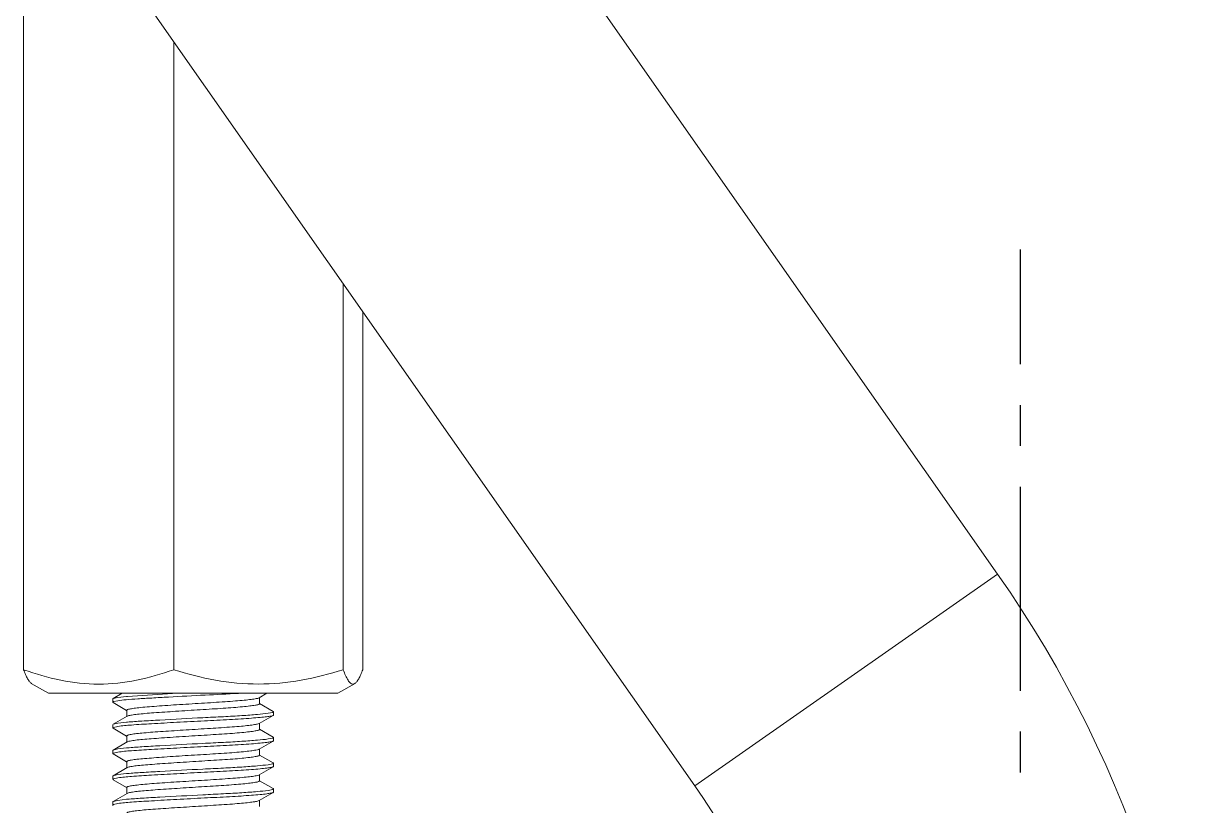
# Model space of a CAD drawing. Header units: millimetres. Extents: x 1991 to 2585, y -545 to -125.
# Drawn here: x 2371.98 to 2408.75, y -457.17 to -432.84 of the extents above; entities that cross this region are included whole.
import ezdxf

# ---------------------------------------------------------------- set-up
doc = ezdxf.new("R2010")
doc.units = ezdxf.units.MM
doc.header["$LTSCALE"] = 0.1
doc.linetypes.add('CENTERX2', pattern=[101.6, 63.5, -12.7, 12.7, -12.7])
doc.layers.get('0').update_dxf_attribs({"lineweight": 13})
doc.layers.add('CENTER', color=1, linetype='CENTERX2')

msp = doc.modelspace()

# ---------------------------------------------------------------- linework, layer by layer
at = {"color": 7, "linetype": 'Continuous'}
for p, q in [((2402.285, -449.972), (2383.136, -422.624)), ((2371.975, -452.949), (2371.975, -428.42)), ((2392.865, -456.568), (2373.716, -429.22)), ((2376.645, -452.949), (2376.645, -433.403)), ((2381.92, -452.949), (2381.92, -440.937)), ((2382.526, -452.949), (2382.526, -441.802)), ((2402.285, -449.972), (2392.865, -456.568)), ((2372.75, -453.684), (2372.213, -453.374)), ((2381.75, -453.684), (2382.288, -453.374)), ((2382.278, -453.379), (2382.223, -453.396)), ((2381.75, -453.684), (2372.751, -453.684)), ((2375.045, -453.684), (2374.76, -453.849)), ((2375.178, -453.783), (2374.903, -453.815)), ((2376.768, -453.684), (2375.205, -453.78)), ((2379.307, -453.823), (2379.546, -453.684)), ((2374.76, -453.849), (2374.75, -453.86)), ((2374.75, -453.86), (2374.75, -453.96)), ((2374.759, -453.971), (2374.75, -453.96)), ((2374.75, -453.961), (2374.768, -453.946)), ((2374.759, -453.971), (2375.181, -454.215)), ((2374.903, -453.815), (2374.76, -453.849)), ((2374.768, -453.946), (2374.774, -453.943)), ((2374.774, -453.943), (2374.903, -453.915)), ((2379.307, -453.823), (2379.301, -453.826)), ((2379.317, -454.011), (2379.317, -453.823)), ((2379.741, -454.249), (2379.317, -454.004)), ((2375.196, -454.397), (2374.76, -454.649)), ((2375.184, -454.211), (2375.184, -454.411)), ((2375.224, -454.385), (2375.196, -454.397)), ((2379.307, -454.623), (2379.742, -454.371)), ((2379.726, -454.278), (2379.583, -454.305)), ((2379.75, -454.261), (2379.729, -454.277)), ((2379.741, -454.249), (2379.75, -454.26)), ((2379.742, -454.371), (2379.75, -454.36)), ((2379.75, -454.26), (2379.75, -454.36)), ((2374.76, -454.649), (2374.75, -454.66)), ((2374.75, -454.66), (2374.75, -454.76)), ((2374.75, -454.761), (2374.768, -454.746)), ((2374.759, -454.771), (2374.75, -454.76)), ((2374.759, -454.771), (2375.181, -455.015)), ((2374.903, -454.615), (2374.76, -454.649)), ((2374.768, -454.746), (2374.774, -454.743)), ((2374.774, -454.743), (2374.903, -454.715)), ((2375.178, -454.583), (2374.903, -454.615)), ((2379.307, -454.622), (2379.272, -454.635)), ((2379.317, -454.811), (2379.317, -454.623)), ((2379.741, -455.049), (2379.317, -454.804)), ((2375.196, -455.197), (2374.76, -455.449)), ((2375.184, -455.011), (2375.184, -455.211)), ((2375.202, -455.193), (2375.196, -455.197)), ((2379.307, -455.423), (2379.742, -455.171)), ((2379.726, -455.078), (2379.583, -455.105)), ((2379.75, -455.061), (2379.728, -455.077)), ((2379.741, -455.049), (2379.75, -455.06)), ((2379.742, -455.171), (2379.75, -455.16)), ((2379.75, -455.06), (2379.75, -455.16)), ((2374.76, -455.449), (2374.75, -455.46)), ((2374.75, -455.46), (2374.75, -455.56)), ((2374.759, -455.571), (2374.75, -455.56)), ((2374.75, -455.561), (2374.768, -455.546)), ((2374.759, -455.571), (2375.181, -455.815)), ((2374.903, -455.415), (2374.76, -455.449)), ((2374.768, -455.546), (2374.774, -455.543)), ((2374.774, -455.543), (2374.903, -455.515)), ((2375.178, -455.383), (2374.903, -455.415)), ((2379.307, -455.423), (2379.294, -455.429)), ((2379.317, -455.611), (2379.317, -455.423)), ((2379.741, -455.849), (2379.317, -455.604)), ((2375.196, -455.997), (2374.76, -456.249)), ((2375.184, -455.811), (2375.184, -456.011)), ((2375.209, -455.991), (2375.196, -455.997)), ((2379.307, -456.223), (2379.742, -455.971)), ((2379.726, -455.878), (2379.582, -455.905)), ((2379.75, -455.861), (2379.729, -455.877)), ((2379.741, -455.849), (2379.75, -455.86)), ((2379.742, -455.971), (2379.75, -455.96)), ((2379.75, -455.86), (2379.75, -455.96)), ((2374.76, -456.249), (2374.75, -456.26)), ((2374.75, -456.26), (2374.75, -456.36)), ((2374.759, -456.371), (2374.75, -456.36)), ((2374.751, -456.361), (2374.768, -456.346)), ((2374.759, -456.371), (2375.181, -456.615)), ((2374.903, -456.215), (2374.76, -456.249)), ((2374.768, -456.346), (2374.774, -456.343)), ((2374.774, -456.343), (2374.903, -456.315)), ((2375.178, -456.183), (2374.903, -456.215)), ((2379.307, -456.223), (2379.301, -456.226)), ((2379.317, -456.411), (2379.317, -456.223)), ((2375.184, -456.611), (2375.184, -456.811)), ((2379.741, -456.649), (2379.317, -456.404)), ((2379.726, -456.678), (2379.583, -456.705)), ((2379.75, -456.661), (2379.729, -456.677)), ((2379.741, -456.649), (2379.75, -456.66)), ((2379.75, -456.66), (2379.75, -456.76)), ((2374.76, -457.049), (2374.75, -457.06)), ((2374.75, -457.06), (2374.75, -457.16)), ((2375.196, -456.797), (2374.76, -457.049)), ((2374.903, -457.015), (2374.76, -457.049)), ((2374.774, -457.143), (2374.903, -457.115)), ((2375.178, -456.983), (2374.903, -457.015)), ((2375.241, -456.78), (2375.196, -456.797)), ((2379.307, -457.022), (2379.275, -457.034)), ((2379.307, -457.023), (2379.742, -456.771)), ((2379.317, -457.211), (2379.317, -457.023)), ((2379.742, -456.771), (2379.75, -456.76)), ((2374.759, -457.171), (2374.75, -457.16)), ((2374.75, -457.161), (2374.768, -457.146)), ((2374.768, -457.146), (2374.774, -457.143))]:
    msp.add_line(p, q, dxfattribs=at)
for centre, radius, start, end in [((2373, -470.477), 35.75, 0, 35), ((2376.032, -462.995), 9.252, 95.126, 95.2945), ((2379.677, -454.13), 0.156, 288.4882, 289.5373), ((2376.034, -463.823), 9.279, 95.1219, 95.2896), ((2379.676, -454.93), 0.156, 288.664, 289.7113), ((2376.02, -464.461), 9.118, 95.1258, 95.2965), ((2379.678, -455.736), 0.15, 288.6504, 289.7295), ((2376.031, -465.382), 9.239, 95.1266, 95.2953), ((2379.677, -456.532), 0.153, 288.4822, 289.5456), ((2373, -470.477), 24.25, 0, 35), ((2376.032, -466.212), 9.269, 95.1181, 95.286)]:
    msp.add_arc(centre, radius, start, end, dxfattribs=at)
for points, knots in [([(2371.975, -452.949), (2371.994, -453.001), (2372.031, -453.096), (2372.091, -453.223), (2372.151, -453.318), (2372.198, -453.365), (2372.223, -453.379)], [0, 0, 0, 0, 0.32978, 0.609298, 0.832507, 1, 1, 1, 1]), ([(2376.645, -452.949), (2376.268, -453.083), (2375.502, -453.309), (2374.31, -453.439), (2373.118, -453.309), (2372.352, -453.083), (2371.975, -452.949)], [0, 0, 0, 0, 0.251436, 0.499999, 0.748559, 1, 1, 1, 1]), ([(2381.92, -452.949), (2381.493, -453.084), (2380.624, -453.31), (2379.282, -453.438), (2377.94, -453.31), (2377.072, -453.084), (2376.645, -452.949)], [0, 0, 0, 0, 0.25057, 0.5, 0.749428, 1, 1, 1, 1]), ([(2382.223, -453.396), (2382.195, -453.396), (2382.151, -453.373), (2382.105, -453.325), (2382.05, -453.25), (2381.987, -453.123), (2381.943, -453.011), (2381.92, -452.949)], [0, 0, 0, 0, 0.147776, 0.243742, 0.358359, 0.644558, 1, 1, 1, 1]), ([(2382.526, -452.949), (2382.507, -453.001), (2382.47, -453.096), (2382.41, -453.223), (2382.35, -453.318), (2382.303, -453.365), (2382.278, -453.379)], [0, 0, 0, 0, 0.329641, 0.609147, 0.832501, 1, 1, 1, 1]), ([(2374.903, -453.915), (2374.989, -453.901), (2375.196, -453.88), (2375.55, -453.853), (2375.99, -453.828), (2376.691, -453.788), (2377.589, -453.74), (2378.314, -453.706), (2378.657, -453.685)], [0, 0, 0, 0, 0.069689, 0.166047, 0.282767, 0.421342, 0.725854, 1, 1, 1, 1]), ([(2379.301, -453.826), (2379.274, -453.839), (2379.192, -453.855), (2379.039, -453.878), (2378.822, -453.9), (2378.55, -453.923), (2378.232, -453.947), (2377.879, -453.971), (2377.504, -453.994), (2377.12, -454.017), (2376.741, -454.041), (2376.379, -454.064), (2376.049, -454.088), (2375.761, -454.111), (2375.525, -454.134), (2375.366, -454.155), (2375.271, -454.171), (2375.225, -454.183), (2375.198, -454.193), (2375.184, -454.204), (2375.184, -454.209)], [0, 0, 0, 0, 0.021504, 0.059311, 0.112425, 0.17919, 0.257049, 0.343337, 0.435104, 0.529037, 0.621808, 0.710222, 0.79119, 0.8617, 0.919424, 0.962455, 0.977905, 0.989174, 0.996355, 1, 1, 1, 1]), ([(2379.317, -454.011), (2379.317, -454.015), (2379.305, -454.026), (2379.262, -454.039), (2379.163, -454.059), (2378.998, -454.081), (2378.77, -454.105), (2378.491, -454.129), (2378.176, -454.152), (2377.833, -454.172), (2377.34, -454.202), (2376.735, -454.241), (2376.16, -454.281), (2375.763, -454.31), (2375.534, -454.332), (2375.358, -454.355), (2375.261, -454.373), (2375.224, -454.385)], [0, 0, 0, 0, 0.003334, 0.00983, 0.034348, 0.075289, 0.131714, 0.201035, 0.279204, 0.362138, 0.451558, 0.638275, 0.804105, 0.871097, 0.928226, 0.972087, 1, 1, 1, 1]), ([(2374.903, -454.715), (2375.044, -454.693), (2375.393, -454.663), (2376.007, -454.627), (2376.764, -454.584), (2377.575, -454.541), (2378.241, -454.509), (2378.729, -454.481), (2379.046, -454.459), (2379.312, -454.436), (2379.516, -454.416), (2379.651, -454.394), (2379.722, -454.383), (2379.742, -454.371)], [0, 0, 0, 0, 0.088287, 0.216635, 0.380138, 0.556672, 0.718436, 0.792412, 0.858909, 0.914641, 0.957264, 0.985598, 1, 1, 1, 1]), ([(2379.583, -454.305), (2379.473, -454.32), (2379.202, -454.347), (2378.739, -454.381), (2378.172, -454.412), (2377.32, -454.454), (2376.474, -454.5), (2375.691, -454.545), (2375.354, -454.567), (2375.205, -454.58)], [0, 0, 0, 0, 0.075629, 0.186019, 0.317934, 0.463383, 0.769349, 0.897459, 1, 1, 1, 1]), ([(2379.272, -454.635), (2379.236, -454.646), (2379.14, -454.663), (2378.965, -454.686), (2378.734, -454.709), (2378.334, -454.741), (2377.762, -454.777), (2377.162, -454.815), (2376.67, -454.847), (2376.323, -454.869), (2376.007, -454.891), (2375.732, -454.913), (2375.508, -454.935), (2375.356, -454.956), (2375.267, -454.973), (2375.223, -454.985), (2375.197, -454.994), (2375.184, -455.005), (2375.184, -455.01)], [0, 0, 0, 0, 0.027837, 0.071079, 0.128183, 0.19748, 0.363048, 0.545968, 0.636362, 0.721893, 0.799821, 0.867599, 0.922824, 0.963912, 0.978774, 0.989673, 0.996569, 1, 1, 1, 1]), ([(2379.317, -454.811), (2379.317, -454.815), (2379.304, -454.826), (2379.259, -454.84), (2379.156, -454.86), (2378.984, -454.883), (2378.747, -454.908), (2378.458, -454.932), (2378.132, -454.955), (2377.777, -454.976), (2377.273, -455.007), (2376.765, -455.04), (2376.279, -455.073), (2375.964, -455.095), (2375.694, -455.116), (2375.474, -455.138), (2375.316, -455.163), (2375.23, -455.18), (2375.202, -455.193)], [0, 0, 0, 0, 0.003458, 0.010203, 0.035625, 0.078171, 0.13659, 0.208062, 0.288188, 0.373362, 0.465169, 0.654338, 0.741585, 0.817898, 0.883414, 0.937828, 0.977451, 1, 1, 1, 1]), ([(2374.903, -455.515), (2375.044, -455.493), (2375.393, -455.463), (2376.007, -455.427), (2376.764, -455.384), (2377.575, -455.341), (2378.241, -455.309), (2378.729, -455.281), (2379.046, -455.258), (2379.312, -455.236), (2379.516, -455.215), (2379.644, -455.197), (2379.711, -455.183), (2379.734, -455.175), (2379.742, -455.171)], [0, 0, 0, 0, 0.088292, 0.216609, 0.380111, 0.556653, 0.718395, 0.792365, 0.858866, 0.914573, 0.957218, 0.985534, 0.994379, 1, 1, 1, 1]), ([(2379.583, -455.105), (2379.473, -455.121), (2379.202, -455.147), (2378.739, -455.181), (2378.172, -455.212), (2377.32, -455.254), (2376.474, -455.3), (2375.691, -455.345), (2375.354, -455.367), (2375.205, -455.38)], [0, 0, 0, 0, 0.075669, 0.185988, 0.317967, 0.463383, 0.769331, 0.897427, 1, 1, 1, 1]), ([(2379.294, -455.429), (2379.265, -455.44), (2379.179, -455.456), (2379.02, -455.479), (2378.799, -455.502), (2378.525, -455.527), (2378.205, -455.55), (2377.725, -455.58), (2377.224, -455.609), (2376.722, -455.642), (2376.364, -455.667), (2376.038, -455.69), (2375.753, -455.712), (2375.521, -455.734), (2375.363, -455.754), (2375.27, -455.771), (2375.225, -455.784), (2375.197, -455.794), (2375.184, -455.805), (2375.184, -455.81)], [0, 0, 0, 0, 0.023043, 0.062292, 0.11668, 0.184081, 0.262254, 0.3486, 0.533426, 0.625597, 0.713312, 0.793375, 0.863109, 0.920216, 0.962566, 0.977832, 0.98907, 0.996303, 1, 1, 1, 1]), ([(2379.317, -455.611), (2379.317, -455.615), (2379.305, -455.626), (2379.26, -455.64), (2379.158, -455.66), (2378.989, -455.682), (2378.755, -455.707), (2378.469, -455.731), (2378.147, -455.754), (2377.796, -455.774), (2377.296, -455.805), (2376.791, -455.838), (2376.306, -455.871), (2375.99, -455.893), (2375.717, -455.914), (2375.494, -455.936), (2375.329, -455.96), (2375.24, -455.978), (2375.209, -455.991)], [0, 0, 0, 0, 0.00345, 0.010079, 0.035231, 0.077162, 0.134923, 0.205639, 0.285075, 0.369422, 0.460377, 0.648786, 0.736164, 0.813163, 0.87906, 0.934492, 0.975641, 1, 1, 1, 1]), ([(2374.903, -456.315), (2375.044, -456.293), (2375.393, -456.263), (2376.007, -456.227), (2376.764, -456.184), (2377.575, -456.141), (2378.241, -456.109), (2378.729, -456.081), (2379.046, -456.058), (2379.312, -456.036), (2379.516, -456.015), (2379.644, -455.997), (2379.711, -455.982), (2379.734, -455.975), (2379.742, -455.971)], [0, 0, 0, 0, 0.088276, 0.216597, 0.380105, 0.556654, 0.718365, 0.792384, 0.858876, 0.914571, 0.957226, 0.985532, 0.994403, 1, 1, 1, 1]), ([(2379.582, -455.905), (2379.473, -455.92), (2379.202, -455.947), (2378.738, -455.981), (2378.172, -456.012), (2377.32, -456.053), (2376.474, -456.1), (2375.691, -456.145), (2375.354, -456.167), (2375.205, -456.18)], [0, 0, 0, 0, 0.075645, 0.186012, 0.318096, 0.463373, 0.769423, 0.897627, 1, 1, 1, 1]), ([(2379.301, -456.226), (2379.274, -456.239), (2379.193, -456.255), (2379.04, -456.278), (2378.823, -456.3), (2378.551, -456.323), (2378.233, -456.347), (2377.881, -456.37), (2377.505, -456.394), (2377.121, -456.417), (2376.742, -456.441), (2376.38, -456.464), (2376.049, -456.488), (2375.761, -456.511), (2375.526, -456.534), (2375.366, -456.555), (2375.271, -456.571), (2375.225, -456.584), (2375.198, -456.593), (2375.184, -456.604), (2375.184, -456.609)], [0, 0, 0, 0, 0.021418, 0.059166, 0.11221, 0.178931, 0.256777, 0.34306, 0.434842, 0.528809, 0.621618, 0.710062, 0.79107, 0.86163, 0.91938, 0.962445, 0.977916, 0.989192, 0.996368, 1, 1, 1, 1]), ([(2379.583, -456.705), (2379.473, -456.72), (2379.202, -456.747), (2378.739, -456.781), (2378.172, -456.812), (2377.32, -456.854), (2376.474, -456.9), (2375.691, -456.945), (2375.354, -456.967), (2375.205, -456.98)], [0, 0, 0, 0, 0.075628, 0.185997, 0.317974, 0.463387, 0.769331, 0.897492, 1, 1, 1, 1]), ([(2379.317, -456.411), (2379.317, -456.415), (2379.306, -456.426), (2379.263, -456.439), (2379.167, -456.459), (2379.006, -456.48), (2378.783, -456.504), (2378.51, -456.528), (2378.2, -456.55), (2377.863, -456.571), (2377.378, -456.6), (2376.777, -456.639), (2376.203, -456.678), (2375.803, -456.707), (2375.568, -456.728), (2375.385, -456.751), (2375.281, -456.769), (2375.241, -456.78)], [0, 0, 0, 0, 0.003302, 0.009663, 0.033702, 0.07384, 0.12921, 0.197359, 0.274503, 0.356372, 0.444525, 0.629848, 0.796819, 0.864732, 0.923231, 0.969271, 1, 1, 1, 1]), ([(2374.903, -457.115), (2375.044, -457.093), (2375.393, -457.063), (2376.007, -457.027), (2376.764, -456.984), (2377.575, -456.941), (2378.241, -456.909), (2378.729, -456.881), (2379.046, -456.859), (2379.312, -456.836), (2379.516, -456.815), (2379.644, -456.797), (2379.711, -456.782), (2379.734, -456.775), (2379.742, -456.771)], [0, 0, 0, 0, 0.088267, 0.216617, 0.380117, 0.556669, 0.718386, 0.792423, 0.858907, 0.91461, 0.957253, 0.985563, 0.994428, 1, 1, 1, 1]), ([(2379.275, -457.034), (2379.24, -457.045), (2379.145, -457.062), (2378.972, -457.085), (2378.742, -457.108), (2378.343, -457.14), (2377.771, -457.176), (2377.169, -457.214), (2376.676, -457.246), (2376.328, -457.269), (2376.01, -457.291), (2375.734, -457.312), (2375.509, -457.335), (2375.357, -457.356), (2375.267, -457.373), (2375.223, -457.385), (2375.197, -457.394), (2375.184, -457.405), (2375.184, -457.41)], [0, 0, 0, 0, 0.027272, 0.070088, 0.126875, 0.195939, 0.361395, 0.544538, 0.635144, 0.720918, 0.79908, 0.867088, 0.922521, 0.96375, 0.978668, 0.989617, 0.996555, 1, 1, 1, 1])]:
    msp.add_open_spline(points, degree=3, knots=knots, dxfattribs=at)
at = {"layer": 'CENTER'}
msp.add_line((2403, -514.564), (2403, -439.868), dxfattribs=at)

doc.saveas('drawing.dxf')
